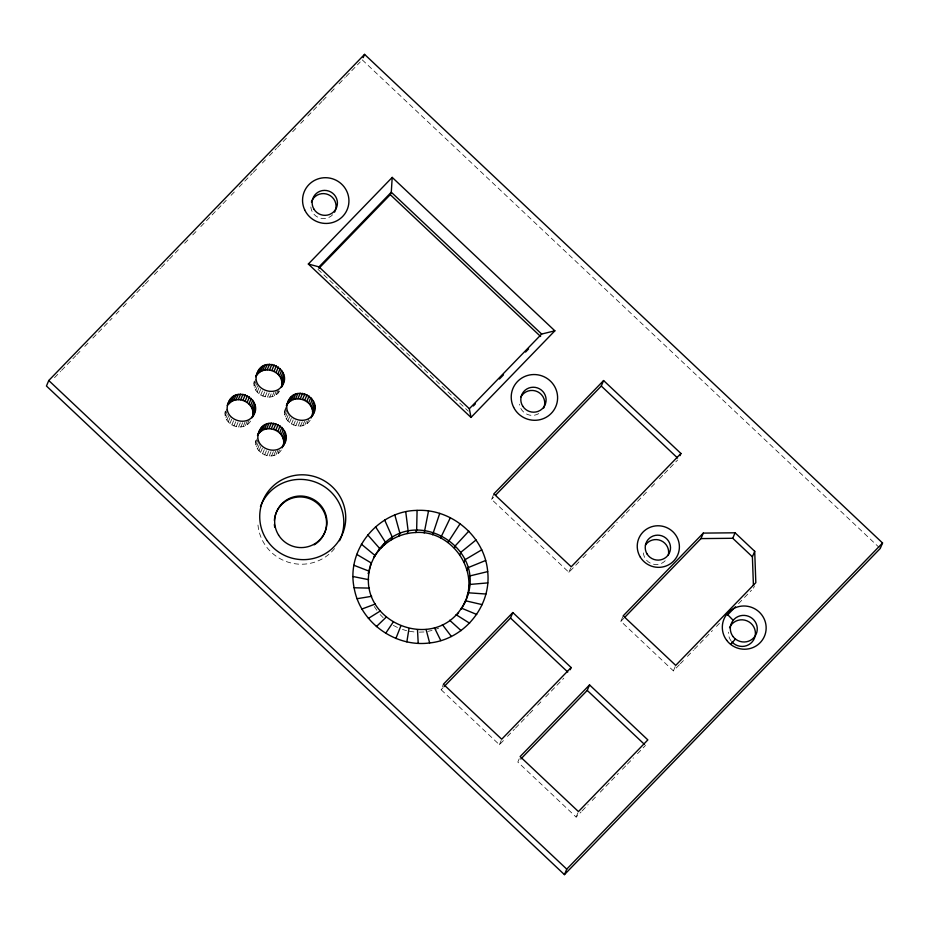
<?xml version="1.0" encoding="UTF-8"?>
<svg xmlns="http://www.w3.org/2000/svg" width="929" height="929" viewBox="0 0 929 929"><rect width="100%" height="100%" fill="white"/><g stroke="black" fill="none" stroke-linecap="round" stroke-linejoin="round"><path stroke-width="0.7" stroke-dasharray="4.64 3.48" d="M250.586 421.092C243.108 433.251 222.298 424.901 225.259 410.955M279.501 391.225C272.023 403.383 251.213 395.034 254.174 381.087M281.278 450.042C273.126 463.269 250.749 452.109 256.52 437.652M310.193 420.175C302.041 433.402 279.664 422.254 285.435 407.785M225.073 413.266L226.931 408.865M225.294 415.588L227.152 411.187M225.91 417.841L227.303 414.543M226.908 419.966L229.219 414.473M228.244 421.905L230.555 416.413M229.893 423.601L232.204 418.096M231.797 424.994L234.108 419.49M233.911 426.051L236.221 420.547M254 383.398L255.847 378.997M236.175 426.748L238.486 421.243M254.221 385.721L256.532 380.216M254.836 387.974L257.147 382.481M238.521 427.05L240.832 421.557M255.823 390.099L258.134 384.606M240.878 426.968L243.189 421.464M257.159 392.038L259.47 386.545M243.177 426.492L245.488 420.988M245.361 425.633L247.671 420.14M258.808 393.733L261.119 388.229M247.358 424.425L249.669 418.921M260.712 395.127L263.023 389.623M262.837 396.184L265.148 390.679M265.09 396.88L267.413 391.376M267.436 397.182L269.747 391.69M269.793 397.101L271.187 393.803M272.104 396.625L274.415 391.121M274.276 395.766L276.598 390.273M255.765 442.216L257.612 437.814M276.285 394.558L278.131 390.157M255.986 444.538L257.832 440.137M278.038 393.025L278.967 390.83M256.601 446.791L258.912 441.287M257.588 448.916L259.899 443.423M258.924 450.855L261.235 445.351M260.573 452.539L262.884 447.046M262.489 453.933L264.8 448.44M264.602 455.001L266.913 449.497M284.866 410.026L286.713 405.625M284.68 412.348L286.538 407.947M266.867 455.698L269.178 450.193M284.901 414.671L286.759 410.27M285.517 416.924L287.827 411.419M269.201 456L271.523 450.495M286.504 419.049L288.826 413.556M271.558 455.918L273.416 451.517M287.851 420.988L290.162 415.484M273.869 455.442L276.18 449.938M276.052 454.583L278.363 449.079M289.5 422.672L291.811 417.179M278.05 453.375L279.432 450.077M291.404 424.077L293.715 418.573M293.518 425.134L295.828 419.629M295.782 425.83L298.093 420.326M298.128 426.132L300.439 420.628M300.485 426.051L302.796 420.547M302.784 425.575L305.095 420.071M304.967 424.716L306.349 421.418M306.965 423.508L308.811 419.107M578.953 561.906L568.896 572.299L491.557 499.349L493.868 493.856M503.437 740.564L499.407 744.721L441.101 689.713L443.412 684.22M568.896 572.299L570.743 567.898M499.407 744.721L501.718 739.217M519.206 758.784L517.825 762.082L576.131 817.079L581.159 811.888M679.413 664.688L673.409 670.889L620.874 621.338L623.185 615.834M576.131 817.079L577.977 812.689M673.409 670.889L675.255 666.488M753.512 588.162L754.441 585.955M54.521 377.673L60.571 371.426M61.581 370.381L75.713 355.795M76.724 354.75L80.753 350.581M84.794 346.412L88.824 342.255M92.865 338.086L112.037 318.287M116.067 314.118L119.098 310.994M123.127 306.825L127.168 302.657M131.198 298.488L144.32 284.936M145.33 283.902L150.37 278.688M154.411 274.519L160.462 268.272M161.472 267.227L168.532 259.934M169.542 258.889L180.644 247.428M184.674 243.259L188.715 239.09M192.744 234.921L196.785 230.752M200.815 226.583L222.008 204.705M223.018 203.66L227.048 199.491M231.089 195.322L235.118 191.153M239.159 186.996L252.27 173.444M253.28 172.399L258.332 167.197M262.361 163.028L265.392 159.893M269.433 155.735L276.494 148.431M277.504 147.397L288.594 135.936M292.635 131.767L296.665 127.598M300.706 123.429L303.737 120.305M307.766 116.137L321.898 101.551M322.897 100.506L326.938 96.337M330.979 92.168L335.009 88M339.05 83.831L345.1 77.583M346.111 76.538L360.231 61.953M491.557 499.349L493.578 497.27M441.101 689.713L443.121 687.646M582.982 557.748L587.012 553.591M591.041 549.422L610.167 529.681M611.166 528.636L617.204 522.4M621.234 518.243L625.263 514.085M626.262 513.04L647.408 491.209M651.438 487.051L655.456 482.894M659.485 478.737L663.515 474.58M664.514 473.535L677.601 460.018M507.455 736.407L514.503 729.137M515.502 728.092L528.578 714.587M529.588 713.553L533.606 709.396M537.636 705.239L541.653 701.081M545.683 696.924L563.787 678.228M620.874 621.338L623.882 618.238M680.423 663.654L683.419 660.554M687.425 656.408L693.44 650.207M694.439 649.174L712.462 630.559M716.468 626.425L719.476 623.324M738.497 603.676L743.502 598.497M744.501 597.463L751.515 590.229M582.158 810.854L588.196 804.619M592.214 800.461L596.244 796.304M600.262 792.147L618.377 773.451M622.395 769.293L626.425 765.136M627.423 764.102L633.462 757.867M637.48 753.709L645.527 745.406M436.073 629.165L438.72 628.12M427.839 631.36L432.031 630.489M419.339 632.138L425.052 631.929M409.375 631.314L415.054 632.057M402.478 629.444L406.588 630.698M393.315 625.391L398.448 627.958M362.252 59.862L879.182 547.495M317.962 269.329L468.321 411.175M380.1 614.557L383.096 617.622M374.236 606.486L377.476 611.189M332.64 214.762A12.681 12.437 22.8 0 1 310.785 206.273M538.75 413.614A12.681 12.437 22.8 0 1 519.532 404.196M665.21 560.744A12.681 12.437 22.8 0 1 643.356 552.256M731.111 640.929A13.529 13.273 22.8 0 1 728.452 632.173M334.579 548.54A43.129 42.293 22.8 0 1 287.827 562.068A43.129 42.293 22.8 0 1 257.867 523.526"/><path stroke-width="1.39" d="M417.086 510.393C378.3 510.706 346.145 549.596 354.112 587.778C359.976 622.279 395.08 647.606 429.651 642.949C464.059 639.477 491.58 606.138 487.69 571.614C484.81 536.741 451.877 508.627 417.086 510.393L416.656 530.076L415.635 532.514C398.599 533.2 382.133 542.803 373.818 557.806C406.867 495.262 499.396 549.747 461.051 609.343M392.212 177.404L308.347 264.022L470.991 417.435L554.857 330.817L392.212 177.404L391.283 192.222L390.261 194.66L318.961 268.295M482.221 604.64L465.51 600.761C439.568 657.697 350.918 622.14 371.379 563.055L356.713 554.369M406.856 641.869L408.981 628.678M228.871 403.79L230.404 399.156L228.093 404.661C236.558 393.222 256.648 403.198 252.491 416.877C265.439 400.26 234.874 383.572 228.151 403.198C221.485 420.349 250.772 429.395 254.801 411.373M255.707 376.721C262.675 362.914 285.946 372.053 281.406 387.01C294.354 370.404 263.801 353.705 257.066 373.33C250.4 390.482 279.687 399.528 283.717 381.505M257.472 435.527C264.44 421.731 287.711 430.87 283.171 445.827C296.119 429.21 265.566 412.522 258.831 432.148C252.165 449.299 281.452 458.345 285.482 440.323M288.71 400.167L286.399 405.659C293.367 391.864 316.626 401.003 312.098 415.96C325.045 399.342 294.481 382.655 287.758 402.28C281.092 419.432 310.379 428.478 314.408 410.455M464.488 603.2C480.374 570.673 451.297 529.844 415.635 532.514M428.524 510.927L424.205 532.921M257.786 373.922L259.33 369.301L257.008 374.793M259.551 432.74L261.095 428.106L258.785 433.611M288.478 402.872L290.011 398.239L287.7 403.743M370.009 566.864L368.256 573.681L369.289 571.242L353.926 565.285M439.731 513.377L432.612 534.756M395.882 638.502L400.759 626.158M48.761 380.518L46.45 386.011L564.437 874.63L880.239 548.482L882.55 542.989L364.563 54.37L48.761 380.518L566.748 869.138L564.437 874.63M363.181 57.668L364.563 54.37M227.257 405.485L229.103 401.084M229.707 402.989L232.029 397.496L229.893 401.351M231.6 401.618L233.911 396.114M233.702 400.585L236.012 395.08M235.943 399.911L238.254 394.407M238.288 399.633L240.599 394.128M240.646 399.737L242.957 394.244M242.957 400.248L245.268 394.744M245.151 401.119L247.462 395.626M256.172 375.618L258.018 371.217M258.634 373.121L260.944 367.629L258.808 371.484M247.172 402.35L249.483 396.857M260.515 371.751L262.826 366.247M262.617 370.717L264.928 365.213M248.96 403.906L251.271 398.402M264.87 370.044L267.18 364.54M250.458 405.718L252.769 400.225M267.204 369.765L269.515 364.261M251.62 407.761L253.931 402.257M252.433 409.956L254.743 404.463M269.561 369.87L271.872 364.377M252.851 412.255L255.161 406.751M252.862 414.589L255.185 409.085M251.98 417.795L252.897 415.588M271.872 370.381L274.183 364.876M252.642 416.866L254.035 413.568M274.078 371.252L276.389 365.759M276.087 372.483L278.41 366.99M277.876 374.039L280.186 368.534M279.374 375.85L281.684 370.357M280.546 377.894L282.857 372.39M257.937 434.435L259.783 430.034M281.348 380.089L283.659 374.596M260.399 431.939L262.71 426.434L260.584 430.29M281.766 382.388L284.077 376.895M262.28 430.568L264.591 425.064M281.789 384.722L284.1 379.218M281.568 386.998L282.95 383.7M264.382 429.523L266.693 424.03M266.635 428.861L268.945 423.357M268.969 428.571L271.28 423.078M271.326 428.687L273.649 423.183M273.637 429.186L275.959 423.694M275.843 430.069L278.154 424.565M289.314 402.071L291.625 396.567L289.5 400.422M277.864 431.3L280.175 425.807M291.207 400.701L293.518 395.197M293.297 399.656L295.619 394.163M279.641 432.844L281.952 427.352M295.55 398.994L297.861 393.49M281.139 434.667L283.45 429.163M297.895 398.704L300.206 393.211M282.311 436.711L284.622 431.207M283.113 438.906L285.424 433.402M300.253 398.82L302.564 393.315M283.531 441.205L285.842 435.701M283.554 443.528L285.865 438.035M282.195 447.836L283.589 444.538M302.564 399.319L304.875 393.826M283.333 445.815L284.715 442.518M304.758 400.202L307.069 394.697M306.779 401.433L309.09 395.94M308.567 402.977L310.878 397.484M310.065 404.8L312.376 399.296M311.227 406.844L313.537 401.34M312.039 409.039L314.35 403.534M312.458 411.338L314.768 405.834M312.469 413.66L314.78 408.168M311.122 417.969L312.504 414.671M312.249 415.948L313.642 412.65M371.379 563.055L370.357 565.506L374.851 555.368L361.346 544.115M378.567 550.827L379.601 548.377L381.378 547.657L385.477 542.304L375.513 526.697M384.455 544.742L385.477 542.304M391.306 539.749L392.34 537.299L384.664 520.031M398.936 535.975L399.969 533.536L394.837 515.003M407.123 533.548L408.156 531.098L405.741 511.763M440.601 537.949L450.379 517.639M447.952 542.431L460.169 523.608M454.432 548.064L455.465 545.613L468.831 531.109M459.89 554.671L460.912 552.232L476.089 539.935M464.128 562.091L465.162 559.641L481.756 549.817M467.055 570.081L468.088 567.642L485.658 560.489M468.576 578.442L469.609 575.992L487.69 571.614M468.657 586.907L469.679 584.457L487.783 582.901M467.275 595.234L468.297 592.795L485.948 594.026M495.587 495.192L601.284 386.034L603.595 380.542L680.922 453.48L679.993 455.686M444.12 686.601L510.509 618.04L512.82 612.536L571.126 667.533L570.209 669.739M520.844 758.97L587.233 690.41L589.543 684.905L647.85 739.902L578.442 811.586L520.135 756.589L589.543 684.905M624.88 617.193L700.977 538.599L703.288 533.107L735.071 532.793L754.708 551.315L755.823 582.657L675.72 665.396L623.185 615.834L703.288 533.107M700.977 538.599L732.76 538.286L735.071 532.793M753.419 585.305L752.397 556.819L754.708 551.315M385.628 633.369L393.06 622.302M456.801 614.94L458.578 612.757M730.67 644.412L735.443 639.024M308.347 264.022L318.984 266.89L391.283 192.222L541.653 334.057L554.857 330.817M470.991 417.435L469.354 408.725L541.653 334.057M473.349 405.985L475.358 403.906M499.454 379.02L503.472 374.875M525.559 352.056L528.578 348.944M603.595 380.542L493.868 493.856L571.207 566.795L680.922 453.48M512.82 612.536L443.412 684.22L501.718 739.217L571.126 667.533M727.477 615.044L735.489 606.776M566.748 869.138L882.55 542.989M376.373 626.599L386.116 617.228M368.383 618.412L380.135 611.085M361.892 609.029L375.27 604.047M357.096 598.717L371.658 596.313M354.112 587.778L369.428 588.103M353.055 576.526L368.627 579.673M461.388 608.123L476.728 614.464M456.058 614.684L469.609 623.208M449.659 620.247L461.086 630.617M601.284 386.034L677.566 457.997M390.261 194.66L540.62 336.507M732.76 538.286L752.397 556.819M318.984 266.89L469.354 408.725M510.509 618.04L567.77 672.05M587.233 690.41L644.494 744.419M727.012 613.999L733.19 620.305M367.663 534.802L379.601 548.377M442.39 624.636L451.389 636.481M434.447 627.749L440.81 640.627M426.074 629.49L429.651 642.949M417.504 629.804L418.213 643.367M274.357 520.437A26.221 25.71 22.8 0 1 314.002 500.882A26.221 25.71 22.8 0 1 314.153 544.847M274.729 527.161A26.221 25.71 22.8 0 1 274.369 524.467M311.424 201.988A12.681 12.437 22.8 0 1 328.436 194.684A12.681 12.437 22.8 0 1 334.568 212.149M520.96 396.846A12.681 12.437 22.8 0 1 537.612 391.759A12.681 12.437 22.8 0 1 543.72 408.005M645.434 545.068A12.681 12.437 22.8 0 1 668.311 555.101M729.532 627.69A13.529 13.273 22.8 0 1 748.995 621.873A13.529 13.273 22.8 0 1 752.281 641.8A13.529 13.273 22.8 0 1 731.855 641.834M260.457 506.56A43.129 42.293 22.8 0 1 317.59 482.975A43.129 42.293 22.8 0 1 339.573 540.713M278.561 535.046A26.221 25.71 22.8 0 0 323.826 534.349A26.221 25.71 22.8 0 0 300.032 496.016A26.221 25.71 22.8 0 0 278.561 535.046M267.215 540.655A43.129 42.293 22.8 0 0 341.5 536.126A43.129 42.293 22.8 0 0 299.486 474.882A43.129 42.293 22.8 0 0 267.215 540.655M304.666 209.815A23.26 22.807 22.8 0 0 344.659 214.076A23.26 22.807 22.8 0 0 327.914 177.834A23.26 22.807 22.8 0 0 304.666 209.815M513.632 407.297A23.26 22.807 22.8 0 0 553.73 410.339A23.26 22.807 22.8 0 0 535.87 374.608A23.26 22.807 22.8 0 0 513.632 407.297M640.383 557.249A21.146 20.74 22.8 0 0 676.881 556.68A21.146 20.74 22.8 0 0 657.686 525.768A21.146 20.74 22.8 0 0 640.383 557.249M726.675 640.313A21.994 21.564 22.8 0 0 764.381 636.423A21.994 21.564 22.8 0 0 741.656 606.103A21.994 21.564 22.8 0 0 726.675 640.313M314.014 209.269A12.681 12.437 22.8 0 0 335.915 208.932A12.681 12.437 22.8 0 0 324.407 190.387A12.681 12.437 22.8 0 0 314.014 209.269M522.69 406.112A12.681 12.437 22.8 0 0 544.591 405.776A12.681 12.437 22.8 0 0 533.072 387.23A12.681 12.437 22.8 0 0 522.69 406.112M647.107 554.044A12.681 12.437 22.8 0 0 669.008 553.707A12.681 12.437 22.8 0 0 657.488 535.162A12.681 12.437 22.8 0 0 647.107 554.044M732.981 636.504A13.529 13.273 22.8 0 0 756.183 634.112A13.529 13.273 22.8 0 0 742.201 615.451A13.529 13.273 22.8 0 0 732.981 636.504"/></g></svg>
